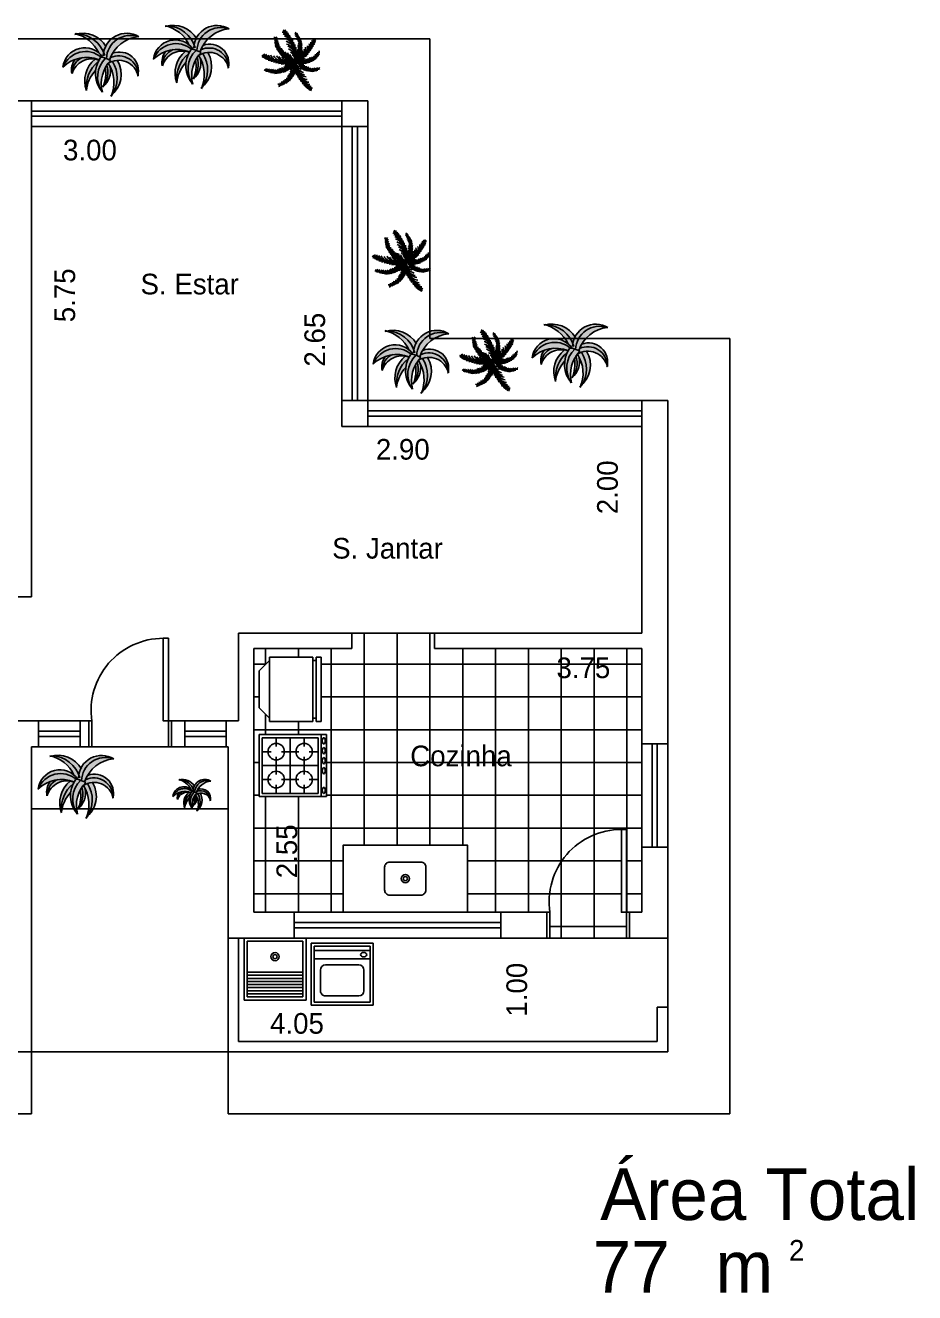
# Model space of a CAD drawing. Extents: x 0 to 13, y -1.7 to 10.5.
# Drawn here: x 4.39 to 12.99, y -1.73 to 10.53 of the extents above; entities that cross this region are included whole.
import ezdxf

# ---------------------------------------------------------------- set-up
doc = ezdxf.new("R2010")
doc.units = 0
doc.layers.get('0').update_dxf_attribs({"linetype": 'CONTINUOUS'})
doc.layers.get('DEFPOINTS').update_dxf_attribs({"linetype": 'CONTINUOUS'})
for name, color, linetype in [('ARQ3', 3, 'CONTINUOUS'), ('BLOCO', 7, 'CONTINUOUS'), ('BLOCOS', 7, 'CONTINUOUS'), ('HACHURA', 1, 'CONTINUOUS'), ('P_LMCT', 8, 'CONTINUOUS'), ('VEGETACAO', 3, 'CONTINUOUS')]:
    doc.layers.add(name, color=color, linetype=linetype)
doc.styles.add('PADRÃO', font='', dxfattribs={"height": 0.2})
doc.styles.get('PADRÃO').set_extended_font_data('AvantGarde Bk BT')
doc.dimstyles.new('PADRÃOS', dxfattribs={"dimtxt": 0.15, "dimasz": 0.1, "dimexe": 1.25, "dimexo": 0.625, "dimgap": 0.1, "dimtad": 0, "dimjust": 1, "dimzin": 1, "dimdsep": 46, "dimtxsty": 'PADRÃO', "dimcen": 2.5, "dimse1": 1, "dimse2": 1, "dimsd1": 1, "dimsd2": 1, "dimclrt": 1, "dimadec": 0, "dimazin": 0, "dimtfac": 1, "dimtdec": 4, "dimtmove": 0, "dimatfit": 3, "dimfxl": 1, "dimtolj": 1, "dimtzin": 0, "dimarcsym": 0})

# ---------------------------------------------------------------- blocks, each defined once
blk = doc.blocks.new('J2')
at = {"layer": 'BLOCO'}
for p, q in [((0, 0.25), (0, 0)), ((2, 0.25), (0, 0.25)), ((2, 0), (2, 0.25)), ((2, 0.15), (0, 0.15)), ((0, 0.1), (2, 0.1)), ((0, 0), (2, 0))]:
    blk.add_line(p, q, dxfattribs=at)
blk = doc.blocks.new('J1')
at = {"layer": 'BLOCO'}
for p, q in [((0, 0.25), (0, 0)), ((1, 0.25), (0, 0.25)), ((1, 0), (1, 0.25)), ((1, 0.15), (0, 0.15)), ((0, 0.1), (1, 0.1)), ((0, 0), (1, 0))]:
    blk.add_line(p, q, dxfattribs=at)
blk = doc.blocks.new('J40')
at = {"layer": 'BLOCO'}
for p, q in [((0, 0.25), (0, 0)), ((0.4, 0.25), (0, 0.25)), ((0.4, 0), (0.4, 0.25)), ((0.4, 0.15), (0, 0.15)), ((0, 0.1), (0.4, 0.1)), ((0, 0), (0.4, 0))]:
    blk.add_line(p, q, dxfattribs=at)
blk = doc.blocks.new('P80D25')
at = {"layer": 'BLOCO', "ltscale": 0.015}
for p, q in [((0, 0.25), (0, 0)), ((0, 0.25), (0.03, 0.25)), ((0.03, 0.25), (0.03, 0)), ((0.77, 0.25), (0.77, 0)), ((0.77, 0.25), (0.8, 0.25)), ((0.8, 0.25), (0.8, 0)), ((0, 0), (0.8, 0))]:
    blk.add_line(p, q, dxfattribs=at)
at = {"layer": 'BLOCO'}
blk.add_lwpolyline([(0.77, 0.25), (0.72, 0.25), (0.72, 1.05), (0.77, 1.05)], close=True, dxfattribs=at)
at = {"layer": 'BLOCO', "ltscale": 0.015}
blk.add_arc((0.72, 0.352), 0.698, 90, 188.4445, dxfattribs=at)
blk = doc.blocks.new('*D18')
at = {"layer": 'DEFPOINTS', "color": 0, "linetype": 'ByBlock', "ltscale": 0.015}
for p in [(145.62, 147.469), (149.37, 147.469), (145.62, 147.282)]:
    blk.add_point(p, dxfattribs=at)
at = {"color": 1, "linetype": 'ByBlock', "ltscale": 0.015, "insert": (148.805, 147.282), "char_height": 0.2, "attachment_point": 5, "style": 'PADRÃO'}
blk.add_mtext('\\A1;3.75', dxfattribs=at)
blk = doc.blocks.new('*D19')
at = {"layer": 'DEFPOINTS', "color": 0, "linetype": 'ByBlock', "ltscale": 0.015}
for p in [(145.62, 147.469), (145.939, 147.469), (145.62, 144.919)]:
    blk.add_point(p, dxfattribs=at)
at = {"color": 1, "linetype": 'ByBlock', "ltscale": 0.015, "insert": (145.939, 145.508), "char_height": 0.2, "attachment_point": 5, "rotation": 90, "style": 'PADRÃO'}
blk.add_mtext('\\A1;2.55', dxfattribs=at)
blk = doc.blocks.new('*D20')
at = {"layer": 'DEFPOINTS', "color": 0, "linetype": 'ByBlock', "ltscale": 0.015}
for p in [(143.47, 152.519), (146.47, 152.519), (146.47, 152.291)]:
    blk.add_point(p, dxfattribs=at)
at = {"color": 1, "linetype": 'ByBlock', "ltscale": 0.015, "insert": (144.034, 152.291), "char_height": 0.2, "attachment_point": 5, "style": 'PADRÃO'}
blk.add_mtext('\\A1;3.00', dxfattribs=at)
blk = doc.blocks.new('*D21')
at = {"layer": 'DEFPOINTS', "color": 0, "linetype": 'ByBlock', "ltscale": 0.015}
for p in [(146.209, 152.519), (146.47, 152.519), (146.47, 149.869)]:
    blk.add_point(p, dxfattribs=at)
at = {"color": 1, "linetype": 'ByBlock', "ltscale": 0.015, "insert": (146.209, 150.458), "char_height": 0.2, "attachment_point": 5, "rotation": 90, "style": 'PADRÃO'}
blk.add_mtext('\\A1;2.65', dxfattribs=at)
blk = doc.blocks.new('*D22')
at = {"layer": 'DEFPOINTS', "color": 0, "linetype": 'ByBlock', "ltscale": 0.015}
for p in [(146.47, 149.619), (149.37, 149.619), (149.37, 149.396)]:
    blk.add_point(p, dxfattribs=at)
at = {"color": 1, "linetype": 'ByBlock', "ltscale": 0.015, "insert": (147.059, 149.396), "char_height": 0.2, "attachment_point": 5, "style": 'PADRÃO'}
blk.add_mtext('\\A1;2.90', dxfattribs=at)
blk = doc.blocks.new('*D23')
at = {"layer": 'DEFPOINTS', "color": 0, "linetype": 'ByBlock', "ltscale": 0.015}
for p in [(149.37, 149.619), (149.039, 147.619), (149.37, 147.619)]:
    blk.add_point(p, dxfattribs=at)
at = {"color": 1, "linetype": 'ByBlock', "ltscale": 0.015, "insert": (149.039, 149.03), "char_height": 0.2, "attachment_point": 5, "rotation": 90, "style": 'PADRÃO'}
blk.add_mtext('\\A1;2.00', dxfattribs=at)
blk = doc.blocks.new('*D24')
at = {"layer": 'DEFPOINTS', "color": 0, "linetype": 'ByBlock', "ltscale": 0.015}
for p in [(143.47, 152.519), (143.538, 146.769), (143.792, 146.769)]:
    blk.add_point(p, dxfattribs=at)
at = {"color": 1, "linetype": 'ByBlock', "ltscale": 0.015, "insert": (143.792, 150.887), "char_height": 0.2, "attachment_point": 5, "rotation": 90, "style": 'PADRÃO'}
blk.add_mtext('\\A1;5.75', dxfattribs=at)
blk = doc.blocks.new('FOGÃO4B')
at = {"layer": 'BLOCOS'}
for p, q in [((-0.3, 0.7), (0.3, 0.7)), ((-0.3, 0.05), (-0.3, 0.7)), ((-0.3, 0.65), (0.3, 0.65)), ((-0.27, 0.62), (0.27, 0.62)), ((-0.27, 0.08), (-0.27, 0.62)), ((-0.135, 0.535), (-0.135, 0.62)), ((0, 0.08), (0, 0.62)), ((0.135, 0.535), (0.135, 0.62)), ((0.27, 0.62), (0.27, 0.08)), ((0.3, 0.7), (0.3, 0.05)), ((-0.27, 0.485), (-0.185, 0.485)), ((-0.135, 0.265), (-0.135, 0.435)), ((-0.085, 0.485), (0.085, 0.485)), ((0.135, 0.265), (0.135, 0.435)), ((0.185, 0.485), (0.27, 0.485)), ((-0.27, 0.35), (0.27, 0.35)), ((-0.27, 0.215), (-0.185, 0.215)), ((-0.135, 0.08), (-0.135, 0.165)), ((-0.085, 0.215), (0.085, 0.215)), ((0.135, 0.08), (0.135, 0.165)), ((0.185, 0.215), (0.27, 0.215)), ((0.3, 0.05), (-0.3, 0.05)), ((0.27, 0.08), (-0.27, 0.08))]:
    blk.add_line(p, q, dxfattribs=at)
for centre in [(-0.135, 0.485), (0.135, 0.485), (-0.135, 0.215), (0.135, 0.215)]:
    blk.add_circle(centre, 0.08, dxfattribs=at)
for centre in [(-0.24, 0.675), (-0.144, 0.675), (-0.048, 0.675), (0.048, 0.675), (0.24, 0.675)]:
    blk.add_ellipse(centre, major_axis=(-0.03, 0), ratio=0.5, dxfattribs=at)
blk = doc.blocks.new('PIA')
at = {"layer": 'BLOCOS'}
blk.add_lwpolyline([(-0.6, 0), (0.6, 0), (0.6, 0.65), (-0.6, 0.65)], close=True, dxfattribs=at)
blk.add_lwpolyline([(-0.15, 0.165), (0.15, 0.165, 0.414214), (0.2, 0.215), (0.2, 0.435, 0.414214), (0.15, 0.485), (-0.15, 0.485, 0.414214), (-0.2, 0.435), (-0.2, 0.215, 0.414214)], format="xyb", close=True, dxfattribs=at)
for radius in [0.04, 0.02]:
    blk.add_circle((0, 0.325), radius, dxfattribs=at)
blk = doc.blocks.new('GELAD')
at = {"layer": 'BLOCOS'}
for p, q in [((0.31, 0.65), (-0.31, 0.65)), ((-0.31, 0.65), (-0.31, 0.6)), ((0.31, 0.6), (0.31, 0.65)), ((0.31, 0.6), (-0.31, 0.6)), ((0.31, 0.57), (-0.31, 0.57)), ((-0.31, 0.57), (-0.31, 0.15)), ((-0.28, 0.6), (-0.28, 0.57)), ((0.28, 0.57), (0.28, 0.6)), ((0.31, 0.15), (0.31, 0.57)), ((-0.31, 0.15), (0.31, 0.15)), ((-0.18, 0.05), (-0.28, 0.15)), ((0.18, 0.05), (0.28, 0.15)), ((-0.18, 0.05), (0.18, 0.05))]:
    blk.add_line(p, q, dxfattribs=at)
blk = doc.blocks.new('TANQUE')
at = {"layer": 'BLOCOS'}
for p, q in [((-0.3, 0.6), (0.3, 0.6)), ((-0.3, 0), (-0.3, 0.6)), ((-0.27, 0.57), (0.27, 0.57)), ((-0.27, 0.03), (-0.27, 0.57)), ((-0.27, 0.54), (0.27, 0.54)), ((-0.27, 0.51), (0.27, 0.51)), ((0.27, 0.57), (0.27, 0.03)), ((0.3, 0.6), (0.3, 0)), ((-0.27, 0.48), (0.27, 0.48)), ((-0.27, 0.45), (0.27, 0.45)), ((-0.27, 0.42), (0.27, 0.42)), ((-0.27, 0.39), (0.27, 0.39)), ((-0.27, 0.36), (0.27, 0.36)), ((-0.27, 0.33), (0.27, 0.33)), ((0.3, 0), (-0.3, 0)), ((0.27, 0.03), (-0.27, 0.03))]:
    blk.add_line(p, q, dxfattribs=at)
for radius in [0.04, 0.02]:
    blk.add_circle((0, 0.18), radius, dxfattribs=at)
blk = doc.blocks.new('MÁQUINA')
at = {"layer": 'BLOCOS'}
for p, q in [((-0.3, 0.65), (0.3, 0.65)), ((-0.3, 0.05), (-0.3, 0.65)), ((-0.27, 0.62), (0.27, 0.62)), ((-0.27, 0.08), (-0.27, 0.62)), ((0.27, 0.62), (0.27, 0.08)), ((0.3, 0.65), (0.3, 0.05)), ((-0.21, 0.31), (-0.21, 0.51)), ((-0.16, 0.56), (0.16, 0.56)), ((0.21, 0.51), (0.21, 0.31)), ((0.16, 0.26), (-0.16, 0.26)), ((0.27, 0.2), (-0.27, 0.2)), ((0.3, 0.05), (-0.3, 0.05)), ((0.27, 0.12), (-0.27, 0.12)), ((0.27, 0.08), (-0.27, 0.08))]:
    blk.add_line(p, q, dxfattribs=at)
for centre, start, end in [((-0.16, 0.51), 90, 180), ((0.16, 0.51), 360, 90), ((-0.16, 0.31), 180, 270), ((0.16, 0.31), 270, 360)]:
    blk.add_arc(centre, 0.05, start, end, dxfattribs=at)
blk.add_ellipse((-0.208, 0.161), major_axis=(-0.0301, 0), ratio=0.716981, dxfattribs=at)
blk = doc.blocks.new('COZINHA')
at = {"layer": 'HACHURA', "ltscale": 0.015, "style": 'PADRÃO'}
blk.add_text('Cozinha', height=0.2, dxfattribs=at).set_placement((-0.658, -0.068))
blk = doc.blocks.new('ESTAR')
at = {"layer": 'HACHURA', "ltscale": 0.015, "style": 'PADRÃO'}
blk.add_text('S. Estar', height=0.2, dxfattribs=at).set_placement((-0.425, -0.068))
blk = doc.blocks.new('JANTAR')
at = {"layer": 'HACHURA', "ltscale": 0.015, "style": 'PADRÃO'}
blk.add_text('S. Jantar', height=0.2, dxfattribs=at).set_placement((-0.562, -0.027))
blk = doc.blocks.new('*D32')
at = {"layer": 'DEFPOINTS', "color": 0, "linetype": 'ByBlock', "ltscale": 0.015}
for p in [(149.52, 143.842), (145.47, 143.669), (149.52, 143.669)]:
    blk.add_point(p, dxfattribs=at)
at = {"color": 1, "linetype": 'ByBlock', "ltscale": 0.015, "insert": (146.036, 143.842), "char_height": 0.2, "attachment_point": 5, "style": 'PADRÃO'}
blk.add_mtext('\\A1;4.05', dxfattribs=at)
blk = doc.blocks.new('*D33')
at = {"layer": 'DEFPOINTS', "color": 0, "linetype": 'ByBlock', "ltscale": 0.015}
for p in [(148.162, 144.669), (149.62, 144.669), (149.52, 143.669)]:
    blk.add_point(p, dxfattribs=at)
at = {"color": 1, "linetype": 'ByBlock', "ltscale": 0.015, "insert": (148.162, 144.169), "char_height": 0.2, "attachment_point": 5, "rotation": 90, "style": 'PADRÃO'}
blk.add_mtext('\\A1;1.00', dxfattribs=at)
blk = doc.blocks.new('AV6')
h = blk.add_hatch(color=106)
h.paths.add_polyline_path([(-0.448, -0.003, -0.005016), (-0.443, 0.002, -0.513349), (-0.079, 0.093, -0.175433), (-0.066, 0.093, -0.022246), (-0.026, 0.08, -0.504406), (0.279, 0.291, -0.005016), (0.285, 0.291, 0.526482), (-0.054, 0.138, 0.288035), (-0.31, 0.32, 0.009659), (-0.32, 0.318, -0.219762), (-0.101, 0.134, 0.597519)])
h.paths.add_polyline_path([(0.011, 0.089, 0.017799), (0.003, 0.067, -0.005772), (0.013, 0.062, 0.030703), (-0.012, 0.032, -0.506864), (0.277, -0.08, 0.014459), (0.279, -0.07, 0.525417)])
h = blk.add_hatch(color=74)
h.paths.add_polyline_path([(-0.443, 0.002, -0.291066), (-0.099, 0.068, -0.022677), (-0.086, 0.088, -0.094648), (-0.079, 0.093, 0.513349)])
h.paths.add_polyline_path([(0.013, 0.062, 0.028086), (-0.035, 0.083, 0.353279), (-0.074, -0.235, 0.011523), (-0.066, -0.245, -0.264453)])
h.paths.add_polyline_path([(0.032, 0.13, 0.035308), (0.011, 0.089, -0.525417), (0.279, -0.07, 0.577919)])
h.paths.add_polyline_path([(-0.31, 0.32, -0.288035), (-0.054, 0.138, -0.074612), (-0.033, 0.202, 0.314228)])
h.paths.add_polyline_path([(0.008, 0, 0.028355), (-0.011, 0.033, 0.00267), (-0.012, 0.032, 0.015403), (-0.024, 0.016, -0.246599), (-0.057, -0.186, -0.00232), (-0.058, -0.189, 0.266418)])
h = blk.add_hatch(color=72)
h.paths.add_polyline_path([(0.279, 0.291, 0.504406), (-0.026, 0.08, -0.017106), (0.003, 0.067, -0.295443)])
h.paths.add_polyline_path([(-0.1, 0.065, 0.046042), (-0.136, 0.074, 0.325454), (-0.221, -0.23, -0.162584), (-0.133, -0.035, -0.098869)])
h.paths.add_polyline_path([(-0.024, 0.016, 0.02315), (-0.039, -0.009, -0.137861), (-0.057, -0.186, 0.246599)])
h.paths.add_polyline_path([(-0.263, 0.088, 0.052527), (-0.329, 0.071, 0.21466), (-0.361, -0.066, -0.015101), (-0.357, -0.054, -0.301897)])
h.paths.add_polyline_path([(0.08, 0.062, 0.066648), (0.029, 0.052, -0.296118), (0.029, -0.269, 0.358442)])
h = blk.add_hatch(color=3)
h.paths.add_polyline_path([(0.029, 0.052, 0.057851), (-0.011, 0.033, -0.240197), (0.021, -0.275, 0.009659), (0.029, -0.269, 0.296118)])
h.paths.add_polyline_path([(-0.035, 0.083, 0.017041), (-0.066, 0.093, 0.274641), (-0.086, 0.088, 0.336018), (-0.074, -0.235, -0.353279)])
h.paths.add_polyline_path([(-0.1, 0.065, -0.003329), (-0.099, 0.068, 0.128581), (-0.263, 0.088, 0.301897), (-0.357, -0.054, -0.411027)])
at = {"layer": 'P_LMCT'}
for centre, radius, start, end in [((-0.41, -0.012), 0.342, 25.229, 77.1188), ((-0.256, 0.062), 0.263, 30.1642, 106.8497), ((-0.327, 0.026), 0.295, 16.1293, 87.9282), ((0.168, 0.098), 0.226, 58.725, 177.7875), ((0.204, 0.073), 0.231, 71.2185, 178.2095), ((0.314, -0.034), 0.327, 95.0361, 162.0233), ((-0.237, -0.028), 0.212, 35.3303, 173.1806), ((-0.229, -0.083), 0.231, 49.6374, 158.3383), ((0.098, -0.041), 0.184, 344.5826, 111.1809), ((-0.219, -0.236), 0.327, 68.4571, 134.5207), ((-0.193, -0.032), 0.172, 142.8513, 191.3124), ((-0.168, -0.124), 0.201, 70.2322, 163.0686), ((-0.203, -0.054), 0.154, 110.8015, 180.4803), ((0.03, -0.136), 0.268, 128.4295, 200.5403), ((0.09, -0.192), 0.313, 129.4512, 186.0898), ((0.134, -0.066), 0.268, 144.805, 221.8306), ((0.142, -0.1), 0.255, 134.0736, 213.9976), ((-0.072, 0.074), 0.02, 73.4657, 136.0217), ((0.243, -0.161), 0.32, 135.7047, 195.147), ((-0.2, -0.358), 0.471, 63.0896, 73.4657), ((-0.233, -0.053), 0.22, 321.1847, 18.3975), ((0.041, 0.104), 0.0912, 190.3947, 191.4808), ((0.091, -0.13), 0.193, 12.0444, 122.5933), ((-0.297, -0.152), 0.342, 336.5963, 32.8642), ((0.091, -0.083), 0.189, 0.7549, 114.8716), ((-0.147, -0.072), 0.263, 306.8653, 30.7421), ((0.013, 0.062), 0, 306.1793, 0), ((-0.218, -0.108), 0.295, 325.7868, 32.9122), ((0.115, -0.264), 0.338, 137.2327, 174.171), ((-0.189, -0.037), 0.201, 309.5461, 10.3854), ((-0.362, -0.066), 0.328, 336.5687, 9.9121)]:
    blk.add_arc(centre, radius, start, end, dxfattribs=at)
blk = doc.blocks.new('COQUEIRO')
at = {"layer": 'VEGETACAO', "color": 3, "linetype": 'Continuous'}
blk.add_circle((0.049, -0.162), 0.00953, dxfattribs=at)
for centre, radius, start, end in [((-0.299, 0.331), 0.215, 52.6629, 75.7817), ((-0.259, 0.482), 0.0892, 38.1006, 73.5521), ((-0.297, 0.267), 0.246, 51.4822, 73.9367), ((-0.284, 0.512), 0.0956, 18.0047, 51.1933), ((-0.285, 0.513), 0.111, 0.6626, 37.5314), ((-1.168, -0.101), 1.168, 3.5835, 33.6794), ((-0.254, 0.492), 0.105, 349.125, 34.4798), ((-0.267, 0.444), 0.149, 349.0829, 34.1136), ((0.741, 1.47), 1.208, 231.9861, 234.0507), ((-0.313, 0.264), 0.414, 318.8188, 35.0736), ((-0.048, 0.361), 0.139, 46.9209, 70.5892), ((-0.055, 0.47), 0.0894, 12.9337, 47.4601), ((-0.059, 0.457), 0.109, 0.5145, 32.9054), ((-0.273, 0.458), 0.126, 185.1349, 217.5259), ((-0.209, 0.448), 0.193, 198.128, 215.9464), ((-0.318, 0.364), 0.0712, 188.0675, 242.1386), ((-0.257, 0.371), 0.135, 200.7567, 234.9528), ((0.094, 0.463), 0.476, 182.9668, 259.2216), ((-0.273, 0.327), 0.111, 198.0801, 245.3084), ((-0.204, 0.355), 0.193, 207.8104, 244.988), ((-0.215, 0.363), 0.16, 147.4511, 171.1195), ((-0.235, 0.333), 0.131, 143.0351, 174.9902), ((-0.23, 0.309), 0.12, 146.9211, 187.0151), ((-0.204, 0.277), 0.13, 151.2763, 189.7632), ((-0.149, 0.26), 0.168, 166.1343, 195.0599), ((-0.128, 0.238), 0.166, 172.7381, 203.0098), ((-0.263, 0.278), 0.194, 39.1625, 73.1299), ((-0.27, 0.17), 0.26, 46.8609, 72.9794), ((-0.219, 0.184), 0.185, 37.8311, 75.0496), ((-0.263, 0.022), 0.304, 46.4938, 70.6456), ((-0.19, 0.092), 0.181, 33.5502, 73.0784), ((-0.298, 0.41), 0.204, 347.9478, 21.0006), ((-0.332, 0.373), 0.261, 347.4771, 14.0082), ((-0.322, 0.333), 0.276, 343.6236, 11.7485), ((-0.44, 0.277), 0.415, 346.7497, 9.4474), ((-0.468, 0.269), 0.466, 342.5956, 3.6479), ((-0.345, 0.224), 0.363, 335.5765, 3.9904), ((-0.508, 0.869), 1.015, 300.1574, 330.2533), ((-0.018, 0.352), 0.114, 43.0502, 75.0053), ((-0.008, 0.332), 0.104, 31.0253, 71.1192), ((-0.009, 0.296), 0.113, 28.2771, 66.7641), ((-0.038, 0.255), 0.146, 22.9804, 51.906), ((-0.164, 0.133), 0.265, 14.2817, 33.7065), ((-0.074, 0.154), 0.161, 0.7499, 35.1592), ((-0.097, 0.416), 0.167, 2.0939, 19.9124), ((-0.04, 0.229), 0.144, 15.0306, 45.3023), ((-0.114, 0.163), 0.222, 17.0459, 37.5071), ((0.023, 0.417), 0.062, 335.9018, 29.9729), ((-0.11, 0.326), 0.257, 320.0455, 341.677), ((-0.023, 0.389), 0.117, 343.0876, 17.2837), ((-0.013, 0.295), 0.144, 317.5655, 358.3889), ((0.011, 0.368), 0.0962, 332.732, 19.9602), ((-0.051, 0.35), 0.168, 333.0524, 10.23), ((-0.081, 0.334), 0.206, 330.8344, 359.7063), ((-0.061, 0.214), 0.264, 343.0677, 7.2196), ((0.082, 0.242), 0.161, 334.405, 11.6236), ((0.051, 0.277), 0.226, 343.4348, 9.5533), ((0.227, 0.391), 0.177, 284.5217, 317.5745), ((0.138, 0.313), 0.169, 335.7364, 9.7039), ((0.265, 0.381), 0.13, 285.6568, 330.6875), ((0.116, 0.335), 0.214, 348.0561, 10.5106), ((0.308, 0.389), 0.0913, 285.6989, 331.0537), ((0.166, 0.362), 0.187, 349.2369, 12.3557), ((0.312, 0.421), 0.0966, 297.2365, 334.1054), ((0.298, 0.389), 0.0776, 334.6746, 10.1261), ((0.312, 0.42), 0.0831, 314.5786, 347.7673), ((-0.583, 0.162), 0.0956, 230.2731, 263.4617), ((-0.584, 0.162), 0.111, 243.935, 280.8039), ((-0.548, 0.144), 0.0892, 207.9143, 243.3658), ((-0.409, 0.213), 0.215, 205.6847, 228.8035), ((-0.158, 1.15), 1.168, 247.7871, 277.883), ((-0.557, 0.136), 0.105, 246.9866, 292.3414), ((-0.513, 0.159), 0.149, 247.3528, 292.3836), ((-0.345, 0.223), 0.246, 207.5298, 229.9842), ((-0.349, 0.188), 0.194, 208.3365, 242.3039), ((-0.485, 0.196), 0.204, 260.4659, 293.5186), ((-0.245, 0.217), 0.26, 208.4871, 234.6056), ((-0.249, 0.164), 0.185, 206.4168, 243.6353), ((-0.098, 0.239), 0.304, 210.8208, 234.9726), ((-0.166, 0.362), 0.237, 218.3341, 247.2059), ((-0.199, 0.279), 0.166, 219.6514, 260.4749), ((-0.476, -0.046), 0.476, 289.6767, 5.9315), ((-0.153, 0.153), 0.181, 208.388, 247.9163), ((-0.134, 0.375), 0.295, 236.3634, 257.9949), ((-0.129, 0.326), 0.269, 236.824, 265.8), ((-0.015, 0.231), 0.255, 180.5332, 200.9945), ((-0.035, 0.241), 0.289, 217.7478, 242.6917), ((0.052, 0.239), 0.305, 184.3339, 203.7587), ((-0.117, 0.314), 0.275, 242.0966, 270.9498), ((-0.045, 0.195), 0.185, 182.8812, 217.2905), ((-0.045, 0.526), 0.51, 249.9963, 268.3797), ((-0.052, 0.162), 0.142, 182.7518, 227.4485), ((0.051, 0.241), 0.312, 220.1991, 235.6262), ((0.089, 0.195), 0.256, 192.2086, 217.6751), ((0.112, 0.197), 0.259, 193.5624, 222.692), ((-0.033, 0.127), 0.147, 227.1388, 254.0555), ((-0.253, -0.041), 0.289, 38.7747, 63.7186), ((0.069, 0.142), 0.167, 191.4918, 237.4538), ((-0.236, -0.125), 0.312, 45.8402, 61.2673), ((-0.14, -0.02), 0.147, 27.4109, 54.3276), ((-0.273, 0.176), 0.302, 331.7284, 1.2298), ((-0.286, 0.135), 0.316, 332.7885, 358.0296), ((0.35, 0.221), 0.414, 212.1088, 288.3636), ((0.018, 0.275), 0.275, 269.3624, 294.6035), ((-0.183, 0.072), 0.225, 355.3484, 24.478), ((-0.252, 0.381), 0.444, 309.6606, 328.0441), ((-0.166, 0.083), 0.223, 0.3652, 25.8318), ((0.031, 0.128), 0.145, 272.5176, 318.4796), ((0.055, 0.281), 0.262, 268.3023, 297.8037), ((-0.052, 0.136), 0.124, 350.5919, 35.2886), ((-0.088, 0.275), 0.239, 307.0906, 335.9438), ((-0.046, 0.102), 0.128, 323.9848, 350.9015), ((-0.087, 0.29), 0.234, 312.2404, 341.2164), ((0.065, 0.356), 0.316, 272.1505, 300.5643), ((0.009, 0.189), 0.225, 287.2794, 316.409), ((-0.165, 0.135), 0.271, 342.4141, 357.8413), ((0.026, 0.177), 0.223, 292.2962, 317.7628), ((0.051, 0.469), 0.405, 279.1695, 300.2219), ((-0.106, 0.181), 0.251, 335.3486, 0.2926), ((0.117, 0.091), 0.124, 282.5229, 327.2196), ((0.068, 0.45), 0.361, 283.3236, 306.0214), ((0.022, 0.184), 0.158, 330.1241, 9.6524), ((0.126, 0.119), 0.161, 292.6809, 327.0902), ((0.158, 0.381), 0.24, 280.1975, 308.3224), ((0.073, 0.195), 0.265, 306.2127, 325.6375), ((0.185, 0.404), 0.227, 284.051, 310.5822), ((0.12, 0.159), 0.222, 308.9769, 329.4381), ((0.291, 0.192), 0.206, 262.7654, 291.6372), ((0.208, 0.115), 0.144, 306.9615, 337.2333), ((0.316, 0.171), 0.168, 264.9834, 302.161), ((0.233, 0.123), 0.146, 314.9114, 343.837), ((0.356, 0.12), 0.0962, 264.663, 311.8912), ((0.282, 0.112), 0.113, 320.2081, 358.6951), ((0.363, 0.159), 0.117, 275.0186, 309.2147), ((0.316, 0.124), 0.104, 322.9563, 3.0502), ((0.406, 0.127), 0.062, 267.8328, 321.9039), ((0.361, 0.238), 0.167, 294.0249, 311.8434), ((0.33, 0.14), 0.114, 334.9811, 6.9363), ((0.328, 0.172), 0.139, 338.8519, 2.5202), ((-0.543, -0.102), 0.103, 238.6493, 273.1756), ((-1.395, -1.3), 1.39, 52.0587, 54.1233), ((-0.531, -0.093), 0.126, 253.2039, 285.5949), ((-0.399, 0.25), 0.476, 251.0358, 327.2906), ((-0.421, -0.075), 0.16, 215.5201, 239.1885), ((-0.401, -0.105), 0.131, 211.1041, 243.0592), ((-0.498, -0.037), 0.193, 266.197, 284.0154), ((-0.46, -0.17), 0.0712, 256.1365, 310.2076), ((-0.377, -0.109), 0.12, 214.9901, 255.0841), ((-0.456, 0.237), 0.261, 267.4582, 293.9893), ((-0.444, -0.111), 0.135, 268.8257, 303.0218), ((-0.337, -0.097), 0.13, 219.3453, 257.8322), ((-0.415, 0.235), 0.276, 269.718, 297.8428), ((-0.41, -0.141), 0.111, 266.1491, 313.3774), ((-0.301, -0.052), 0.168, 234.2033, 263.1289), ((-0.41, -0.067), 0.193, 275.8794, 313.057), ((-0.383, 0.362), 0.415, 272.019, 294.7167), ((-0.273, -0.041), 0.166, 240.8071, 271.0788), ((-0.402, -0.03), 0.237, 286.4031, 315.2749), ((-0.381, 0.391), 0.466, 277.8185, 298.8708), ((-0.224, 0.062), 0.255, 248.6022, 269.0635), ((-0.206, 0.127), 0.305, 252.4029, 271.8277), ((-0.337, -0.092), 0.166, 287.7204, 328.5439), ((-0.313, 0.279), 0.363, 277.476, 305.8899), ((-0.201, 0.021), 0.185, 250.9502, 285.3595), ((-0.402, 0.005), 0.295, 304.4324, 326.0639), ((-0.173, 0.002), 0.142, 250.8208, 295.5175), ((-0.355, -0.008), 0.269, 304.893, 333.869), ((-0.252, 0.218), 0.302, 280.2366, 309.738), ((-0.152, 0.144), 0.256, 260.2776, 285.7441), ((-0.145, 0.167), 0.259, 261.6314, 290.761), ((-0.339, -0.002), 0.275, 310.1656, 339.0188), ((-0.121, 0.096), 0.167, 259.5608, 305.5228), ((-0.214, 0.239), 0.316, 283.4369, 308.6779), ((-0.509, 0.144), 0.51, 318.0653, 336.4487), ((-0.179, -0.102), 0.185, 289.5911, 324.0004), ((-0.145, -0.099), 0.142, 289.4618, 334.1584), ((-0.226, 0.048), 0.259, 300.2723, 329.4019), ((-0.217, 0.026), 0.256, 298.9185, 324.3851), ((-0.163, 0.007), 0.167, 298.2017, 344.1637), ((-0.326, -0.239), 0.295, 343.0734, 4.7049), ((-0.281, -0.22), 0.269, 343.5339, 12.5099), ((-0.272, -0.206), 0.275, 348.8065, 17.6597), ((0.307, -0.181), 0.302, 160.3741, 189.8755), ((1.149, 0.228), 1.168, 192.2291, 222.325), ((0.385, -0.217), 0.363, 164.2222, 192.6361), ((0.108, 0.09), 0.145, 233.8766, 279.8386), ((0.146, -0.006), 0.147, 216.0566, 242.9733), ((0.225, 0.111), 0.312, 234.4859, 249.913), ((0.129, 0.151), 0.225, 248.6385, 277.768), ((0.514, -0.243), 0.466, 171.2413, 192.2936), ((0.254, 0.031), 0.289, 227.4204, 252.3643), ((0.271, 0.368), 0.444, 241.5916, 259.9751), ((0.296, 0.002), 0.239, 200.3806, 229.2339), ((0.134, 0.131), 0.223, 253.6553, 279.1219), ((0.487, -0.255), 0.415, 175.3954, 198.0931), ((0.212, -0.11), 0.181, 222.1958, 261.7241), ((0.152, 0.007), 0.124, 243.8819, 288.5786), ((0.31, -0.003), 0.234, 205.5304, 234.5064), ((0.233, 0.177), 0.239, 239.0216, 267.8748), ((0.177, 0.023), 0.161, 254.0399, 288.4492), ((0.351, 0.008), 0.257, 213.3355, 234.967), ((0.247, 0.182), 0.234, 244.1714, 273.1474), ((0.293, -0.076), 0.144, 210.8556, 251.679), ((0.182, 0.115), 0.265, 267.5717, 286.9965), ((0.272, 0.216), 0.257, 251.9764, 273.608), ((0.196, 0.059), 0.222, 270.3359, 290.7972), ((0.351, -0.022), 0.206, 224.1245, 252.9963), ((0.279, 0.115), 0.144, 249.4965, 290.3199), ((0.238, -0.031), 0.144, 268.3206, 298.5923), ((0.357, -0.055), 0.168, 226.3424, 263.52), ((0.262, -0.041), 0.146, 276.2705, 305.1961), ((0.356, -0.119), 0.0962, 226.022, 273.2503), ((0.294, -0.08), 0.113, 281.5672, 320.0541), ((0.386, -0.093), 0.117, 236.3776, 270.5737), ((0.328, -0.091), 0.104, 284.3154, 324.4093), ((0.4, -0.145), 0.062, 229.1918, 283.263), ((0.434, -0.03), 0.167, 255.384, 273.2024), ((0.349, -0.087), 0.114, 296.3402, 328.2953), ((0.367, -0.061), 0.139, 300.2109, 323.8793), ((-0.291, -0.313), 0.16, 254.1611, 277.8294), ((-0.365, -0.397), 0.126, 291.8449, 324.2358), ((-0.257, -0.324), 0.131, 249.745, 281.7002), ((-0.235, -0.312), 0.12, 253.6311, 293.725), ((-0.374, -0.332), 0.193, 304.8379, 322.6564), ((-0.212, -0.278), 0.13, 257.9862, 296.4732), ((-0.262, -0.412), 0.0712, 294.7774, 348.8486), ((-0.286, -0.356), 0.135, 307.4666, 341.6627), ((-0.211, -0.22), 0.168, 272.8443, 301.7699), ((-0.24, -0.358), 0.111, 304.7901, 352.0184), ((-0.196, -0.194), 0.166, 279.448, 309.7198), ((-0.287, -0.3), 0.193, 314.5204, 351.6979), ((-0.222, -0.084), 0.255, 287.2432, 307.7044), ((-0.249, -0.022), 0.305, 291.0438, 310.4686), ((-0.304, -0.267), 0.237, 325.0441, 353.9159), ((-0.215, -0.274), 0.166, 326.3614, 7.1848), ((0.274, -0.03), 0.304, 235.1395, 259.2913), ((0.379, -0.328), 0.276, 172.2693, 200.3941), ((0.255, -0.197), 0.185, 226.4768, 263.6953), ((0.395, -0.366), 0.261, 176.1228, 202.6539), ((0.303, -0.175), 0.26, 235.5066, 261.625), ((0.366, -0.407), 0.204, 176.5935, 209.6462), ((0.312, -0.283), 0.194, 227.8082, 261.7756), ((0.341, -0.446), 0.149, 177.7285, 222.7593), ((0.344, -0.266), 0.246, 240.1279, 262.5823), ((0.335, -0.495), 0.105, 177.7707, 223.1255), ((0.356, -0.33), 0.215, 241.3086, 264.4274), ((0.369, -0.512), 0.111, 189.3083, 226.1771), ((0.339, -0.484), 0.0892, 226.7463, 262.1978), ((0.368, -0.511), 0.0956, 206.6504, 239.839)]:
    blk.add_arc(centre, radius, start, end, dxfattribs=at)
blk = doc.blocks.new('AV5')
at = {"layer": 'VEGETACAO', "xscale": 0.5, "yscale": 0.5, "zscale": 0.5}
blk.add_blockref('COQUEIRO', (-0.028, 0.096), dxfattribs=at)
blk = doc.blocks.new('AREA')
at = {"layer": 'HACHURA', "ltscale": 0.1, "style": 'PADRÃO'}
for s, p in [('Área Total', (-2.498, 0.433)), ('m', (-1.384, -0.269))]:
    blk.add_text(s, height=0.5, dxfattribs=at).set_placement(p)
at = {"layer": 'HACHURA', "ltscale": 0.015, "style": 'PADRÃO'}
blk.add_text('2', height=0.2, dxfattribs=at).set_placement((-0.673, 0.04))
blk.add_attdef('100', (-2.57, -0.269), '', height=0.5, dxfattribs=at)

msp = doc.modelspace()

# ---------------------------------------------------------------- hatches: boundary and pattern name
at = {"ltscale": 0.015}
h = msp.add_hatch(dxfattribs=at)
h.set_pattern_fill('NET', color=256, scale=0.1, style=0)
h.set_pattern_definition([(0, (-139.01974, -142.96926), (0, 0.3175), []), (90, (-139.01974, -142.96926), (-0.3175, 2e-17), [])])
h.paths.add_polyline_path([(9.462, 1.95), (9.462, 1.7), (10.202, 1.7), (10.202, 1.95), (10.152, 1.95), (10.152, 2.75, 0.45807)])
h.paths.add_polyline_path([(10.152, 2.75), (10.202, 2.75), (10.202, 1.95), (10.232, 1.95), (10.35, 1.95), (10.35, 2.58), (10.35, 3.58), (10.35, 4.5), (8.345, 4.5), (8.345, 4.65), (7.545, 4.65), (7.545, 4.5), (6.6, 4.5), (6.6, 1.95), (6.988, 1.95), (7.463, 1.95), (7.463, 2.6), (8.663, 2.6), (8.663, 1.95), (8.988, 1.95), (9.432, 1.95), (9.462, 1.95, -0.45807)])
h.paths.add_polyline_path([(7.3, 3.068), (6.65, 3.068), (6.65, 3.668), (7.3, 3.668)], flags=16)
h.paths.add_polyline_path([(7.25, 3.796), (7.2, 3.796), (7.2, 3.826), (7.17, 3.826), (7.17, 3.796), (6.75, 3.796), (6.75, 3.826), (6.65, 3.926), (6.65, 4.286), (6.75, 4.386), (6.75, 4.416), (7.17, 4.416), (7.17, 4.386), (7.2, 4.386), (7.2, 4.416), (7.25, 4.416)], flags=16)
h.paths.add_polyline_path([(9.47, 4.467), (10.1, 4.467), (10.1, 4.159), (9.47, 4.159)], flags=24)
h.paths.add_polyline_path([(6.765, 2.2), (6.765, 2.878), (7.073, 2.878), (7.073, 2.2)], flags=24)
h.paths.add_polyline_path([(8.067, 3.305), (9.185, 3.305), (9.185, 3.617), (8.067, 3.617)], flags=24)

# ---------------------------------------------------------------- linework, layer by layer
for p, q in [((4.45, 9.8), (4.2, 9.8)), ((4.45, 9.55), (4.45, 9.8)), ((7.45, 9.8), (4.45, 9.8)), ((7.45, 9.7), (4.45, 9.7)), ((7.7, 9.8), (7.45, 9.8)), ((7.45, 9.55), (7.45, 9.8)), ((7.7, 9.55), (7.7, 9.8)), ((7.45, 9.65), (4.45, 9.65)), ((4.45, 5), (4.45, 9.55)), ((7.45, 9.55), (4.45, 9.55)), ((7.45, 9.55), (7.7, 9.55)), ((7.45, 9.55), (7.45, 6.9)), ((7.55, 9.55), (7.55, 6.9)), ((7.6, 9.55), (7.6, 6.9)), ((7.7, 9.55), (7.7, 6.9)), ((7.45, 6.65), (7.45, 6.9)), ((7.7, 6.9), (7.45, 6.9)), ((7.7, 6.9), (7.7, 6.65)), ((7.7, 6.9), (10.35, 6.9)), ((10.35, 6.9), (10.6, 6.9)), ((10.35, 6.65), (10.35, 6.9)), ((10.6, 3.58), (10.6, 6.9)), ((7.7, 6.8), (10.35, 6.8)), ((7.7, 6.75), (10.35, 6.75)), ((7.45, 6.65), (7.7, 6.65)), ((7.7, 6.65), (10.35, 6.65)), ((10.35, 4.65), (10.35, 6.65)), ((4.2, 5), (4.45, 5)), ((6.45, 3.8), (6.45, 4.65)), ((6.45, 4.65), (7.545, 4.65)), ((7.545, 4.5), (7.545, 4.65)), ((8.345, 4.65), (7.545, 4.65)), ((8.345, 4.5), (8.345, 4.65)), ((8.345, 4.65), (10.35, 4.65)), ((6.6, 1.95), (6.6, 4.5)), ((6.6, 4.5), (7.545, 4.5)), ((8.345, 4.5), (10.35, 4.5)), ((10.35, 3.58), (10.35, 4.5)), ((4.2, 3.8), (4.518, 3.8)), ((4.518, 3.8), (4.45, 3.8)), ((4.518, 3.8), (4.518, 3.55)), ((4.918, 3.8), (4.918, 3.55)), ((5.003, 3.8), (4.918, 3.8)), ((5.003, 3.8), (5.003, 3.55)), ((5.803, 3.8), (5.803, 3.55)), ((5.932, 3.8), (5.803, 3.8)), ((5.932, 3.8), (5.932, 3.55)), ((6.45, 3.8), (6.332, 3.8)), ((6.332, 3.8), (6.332, 3.55)), ((10.35, 3.58), (10.6, 3.58)), ((4.45, 0.6), (4.45, 3.55)), ((4.518, 3.55), (4.45, 3.55)), ((5.003, 3.55), (4.918, 3.55)), ((5.932, 3.55), (5.803, 3.55)), ((6.35, 3.55), (6.332, 3.55)), ((6.35, 1.7), (6.35, 3.55)), ((10.35, 1.95), (10.35, 2.58)), ((10.35, 2.58), (10.6, 2.58)), ((10.6, 1.7), (10.6, 2.58)), ((6.6, 1.95), (6.988, 1.95)), ((6.988, 1.95), (6.988, 1.7)), ((8.988, 1.95), (8.988, 1.7)), ((8.988, 1.95), (9.432, 1.95)), ((9.432, 1.95), (9.432, 1.7)), ((10.232, 1.95), (10.232, 1.7)), ((10.232, 1.95), (10.35, 1.95)), ((6.35, 1.7), (6.988, 1.7)), ((6.35, 1.7), (6.35, 0.6)), ((6.45, 1.7), (6.45, 0.7)), ((8.988, 1.7), (9.432, 1.7)), ((10.232, 1.7), (10.6, 1.7)), ((10.6, 1.7), (10.6, 0.6)), ((10.5, 1.03), (10.5, 0.7)), ((10.5, 1.03), (10.6, 1.03)), ((6.45, 0.7), (10.5, 0.7)), ((3.413, 0.6), (4.45, 0.6)), ((4.45, 0.6), (10.6, 0.6))]:
    msp.add_line(p, q, dxfattribs=at)
at = {"layer": 'ARQ3', "ltscale": 0.015}
for p, q in [((8.3, 10.4), (3.6, 10.4)), ((8.3, 7.5), (8.3, 10.4)), ((11.2, 7.5), (8.3, 7.5)), ((11.2, 0), (11.2, 7.5)), ((4.45, 2.95), (6.35, 2.95)), ((4.45, 0), (4.45, 0.6)), ((6.35, 0), (6.35, 0.6)), ((0, 0), (4.45, 0)), ((6.35, 0), (11.2, 0))]:
    msp.add_line(p, q, dxfattribs=at)

# ---------------------------------------------------------------- block references
at = {"ltscale": 0.015}
for name, p in [('AV6', (5.201, 10.129)), ('AV6', (6.075, 10.205)), ('AV5', (7.025, 10.099)), ('AV5', (8.094, 8.158)), ('ESTAR', (5.928, 7.995)), ('AV6', (9.737, 7.315)), ('AV6', (8.2, 7.255)), ('AV5', (8.938, 7.195)), ('JANTAR', (7.918, 5.398)), ('P80D25', (5.003, 3.55)), ('J40', (4.518, 3.55)), ('J40', (5.932, 3.55)), ('COZINHA', (8.769, 3.43)), ('AV6', (4.96, 3.143)), ('P80D25', (9.432, 1.7)), ('PIA', (8.063, 1.95)), ('J2', (6.988, 1.7))]:
    msp.add_blockref(name, p, dxfattribs=at)
for name, p, rotation in [('GELAD', (6.6, 4.106), 270), ('FOGÃO4B', (6.6, 3.368), 270), ('J1', (10.6, 2.58), 90), ('TANQUE', (6.804, 1.7), 180), ('MÁQUINA', (7.453, 1.7), 180)]:
    msp.add_blockref(name, p, dxfattribs=dict(at, rotation=rotation))
at = {"ltscale": 0.015, "xscale": 0.5, "yscale": 0.5, "zscale": 0.5}
msp.add_blockref('AV6', (6.04, 3.072), dxfattribs=at)
at = {"layer": 'HACHURA', "ltscale": 0.015}
msp.add_blockref('AREA', (12.446, -1.461), dxfattribs=at).add_auto_attribs({'100': '77'})

# ---------------------------------------------------------------- dimensions: what is measured, and where the dimension line sits
at = {"ltscale": 0.015}
for base, p1, p2, picture, middle in [((7.45, 9.322), (4.45, 9.55), (7.45, 9.55), '*D20', (5.015, 9.322)), ((10.35, 6.427), (7.45, 6.65), (10.35, 6.65), '*D22', (8.039, 6.427)), ((6.6, 4.313), (10.35, 4.5), (6.6, 4.5), '*D18', (9.785, 4.313)), ((10.5, 0.873), (6.45, 0.7), (10.5, 0.7), '*D32', (7.016, 0.873))]:
    dim = msp.add_linear_dim(base=base, p1=p1, p2=p2, dimstyle='PADRÃOS', dxfattribs=at)
    dim.commit()
    dim.dimension.update_dxf_attribs({"geometry": picture, "text_midpoint": middle, "insert": (-139.02, -142.969)})
for base, p1, p2, picture, middle in [((4.772, 3.8), (4.45, 9.55), (4.518, 3.8), '*D24', (4.772, 7.918)), ((9.143, 1.7), (10.5, 0.7), (10.6, 1.7), '*D33', (9.143, 1.2))]:
    dim = msp.add_linear_dim(base=base, p1=p1, p2=p2, angle=90, dimstyle='PADRÃOS', dxfattribs=at)
    dim.commit()
    dim.dimension.update_dxf_attribs({"geometry": picture, "text_midpoint": middle, "dimtype": 160, "insert": (-139.02, -142.969)})
for base, p1, p2, picture, middle in [((7.189, 9.55), (7.45, 6.9), (7.45, 9.55), '*D21', (7.189, 7.489)), ((10.02, 4.65), (10.35, 6.65), (10.35, 4.65), '*D23', (10.02, 6.061)), ((6.919, 4.5), (6.6, 1.95), (6.6, 4.5), '*D19', (6.919, 2.539))]:
    dim = msp.add_linear_dim(base=base, p1=p1, p2=p2, angle=90, dimstyle='PADRÃOS', dxfattribs=at)
    dim.commit()
    dim.dimension.update_dxf_attribs({"geometry": picture, "text_midpoint": middle, "insert": (-139.02, -142.969)})

doc.saveas('drawing.dxf')
